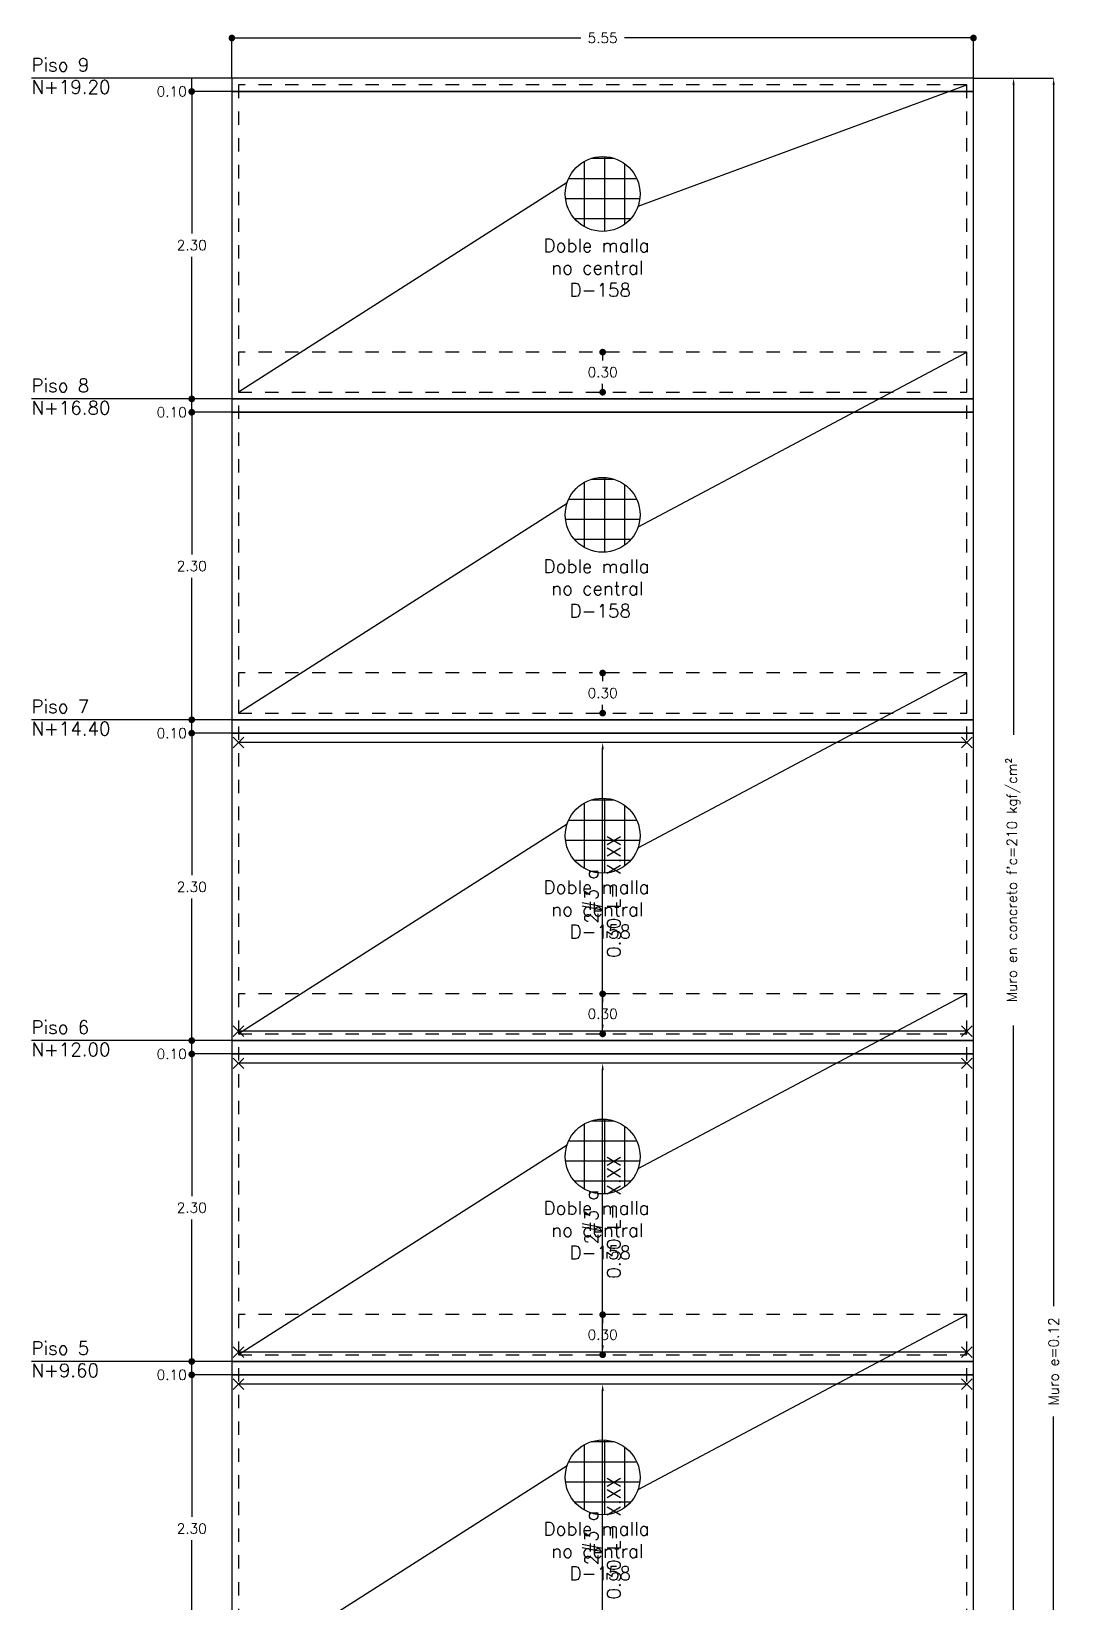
# Model space of a CAD drawing. Header units: millimetres. Extents: x -99999999 to 100000000, y -41 to 20.
# Drawn here: x 77.61 to 85.37, y 7.8 to 19.55 of the extents above; entities that cross this region are included whole.
import ezdxf

# ---------------------------------------------------------------- set-up
doc = ezdxf.new("R2010")
doc.units = ezdxf.units.MM
doc.header["$LTSCALE"] = 0.01
doc.header["$PDMODE"] = 3
doc.linetypes.add('DASHED2', pattern=[0.375, 0.25, -0.125])
for name, color, linetype in [('FC_BORDES', 4, 'Continuous'), ('FC_COTAS', 1, 'Continuous'), ('FC_LINEA CORTE', 1, 'Continuous'), ('FC_MALLA', 3, 'DASHED2'), ('FC_R-80', 11, 'Continuous'), ('FC_REFUERZO', 5, 'Continuous'), ('FC_REFUERZO 2', 1, 'Continuous')]:
    doc.layers.add(name, color=color, linetype=linetype)
doc.styles.add('FC_TEXT1', font='romans.shx')
doc.dimstyles.new('FC_COTAS', dxfattribs={"dimtxt": 0.0015, "dimasz": 0.001, "dimexe": 0, "dimexo": 0, "dimgap": 0.001, "dimtad": 1, "dimtih": 1, "dimtoh": 1, "dimzin": 0, "dimdsep": 46, "dimtxsty": 'FC_TEXT1', "dimblk": 'DOT', "dimcen": 0.09, "dimclrd": 256, "dimclre": 256, "dimclrt": 256, "dimadec": 0, "dimazin": 0, "dimtfac": 1, "dimtix": 1, "dimtmove": 2, "dimatfit": 3, "dimfxl": 1.002, "dimtolj": 1, "dimtzin": 0, "dimlwd": -1, "dimarcsym": 0})
pattern_1 = [(0, (0, 0), (0, 0.003), []), (90, (0, 0), (-0.003, 2e-19), [])]

# ---------------------------------------------------------------- blocks, each defined once
blk = doc.blocks.new('_Dot')
at = {"color": 0, "linetype": 'ByBlock', "lineweight": -2}
blk.add_line((-0.5, 0), (-1, 0), dxfattribs=at)
at = {"color": 0, "linetype": 'ByBlock', "const_width": 0.5}
blk.add_lwpolyline([(-0.25, 0, 1), (0.25, 0, 1)], format="xyb", close=True, dxfattribs=at)
blk = doc.blocks.new('*D601')
at = {"layer": 'Defpoints', "color": 0, "ltscale": 0.6, "transparency": 16777216}
for p in [(78.81, 9.5), (79.11, 9.5), (79.11, 7.2)]:
    blk.add_point(p, dxfattribs=at)
at = {"layer": 'FC_COTAS', "lineweight": -2, "ltscale": 0.6, "transparency": 16777216}
for p, q in [((79.11, 9.5), (78.81, 9.5)), ((79.11, 7.2), (78.81, 7.2))]:
    blk.add_line(p, q, dxfattribs=at)
at = {"layer": 'FC_COTAS', "ltscale": 0.6, "transparency": 16777216}
for p, q in [((78.81, 9.45), (78.81, 8.437)), ((78.81, 7.25), (78.81, 8.262))]:
    blk.add_line(p, q, dxfattribs=at)
at = {"layer": 'FC_COTAS', "ltscale": 0.6, "transparency": 16777216, "xscale": 0.05, "yscale": 0.05, "zscale": 0.05}
for p, rotation in [((78.81, 9.5), 90), ((78.81, 7.2), 270)]:
    blk.add_blockref('_Dot', p, dxfattribs=dict(at, rotation=rotation))
at = {"layer": 'FC_COTAS', "ltscale": 0.6, "transparency": 16777216, "insert": (78.81, 8.35), "char_height": 0.075, "attachment_point": 5, "style": 'FC_TEXT1'}
blk.add_mtext('\\A1;2.30', dxfattribs=at)
blk = doc.blocks.new('*D602')
at = {"layer": 'Defpoints', "color": 0, "ltscale": 0.6, "transparency": 16777216}
for p in [(78.81, 9.6), (79.11, 9.6), (79.11, 9.5)]:
    blk.add_point(p, dxfattribs=at)
at = {"layer": 'FC_COTAS', "lineweight": -2, "ltscale": 0.6, "transparency": 16777216}
for p, q in [((79.11, 9.6), (78.81, 9.6)), ((79.11, 9.5), (78.81, 9.5))]:
    blk.add_line(p, q, dxfattribs=at)
at = {"layer": 'FC_COTAS', "ltscale": 0.6, "transparency": 16777216}
blk.add_line((78.81, 9.5), (78.81, 9.6), dxfattribs=at)
at = {"layer": 'FC_COTAS', "ltscale": 0.6, "transparency": 16777216, "insert": (78.66, 9.5), "char_height": 0.075, "attachment_point": 5, "style": 'FC_TEXT1'}
blk.add_mtext('\\A1;0.10', dxfattribs=at)
blk = doc.blocks.new('*D603')
at = {"layer": 'Defpoints', "color": 0, "ltscale": 0.6, "transparency": 16777216}
for p in [(81.885, 9.95), (81.885, 9.95), (81.885, 9.65)]:
    blk.add_point(p, dxfattribs=at)
at = {"layer": 'FC_COTAS', "ltscale": 0.6, "transparency": 16777216}
for p, q in [((81.885, 9.9), (81.885, 9.8875)), ((81.885, 9.7), (81.885, 9.7125))]:
    blk.add_line(p, q, dxfattribs=at)
at = {"layer": 'FC_COTAS', "ltscale": 0.6, "transparency": 16777216, "xscale": 0.05, "yscale": 0.05, "zscale": 0.05}
for p, rotation in [((81.885, 9.95), 90), ((81.885, 9.65), 270)]:
    blk.add_blockref('_Dot', p, dxfattribs=dict(at, rotation=rotation))
at = {"layer": 'FC_COTAS', "ltscale": 0.6, "transparency": 16777216, "insert": (81.885, 9.8), "char_height": 0.075, "attachment_point": 5, "style": 'FC_TEXT1'}
blk.add_mtext('\\A1;0.30', dxfattribs=at)
blk = doc.blocks.new('*U604')
at = {"layer": 'FC_REFUERZO', "ltscale": 0.9}
h = blk.add_hatch(dxfattribs=at)
h.set_pattern_fill('_USER', color=256, scale=0.003, double=1, pattern_type=0)
h.set_pattern_definition(pattern_1)
edge = h.paths.add_edge_path()
edge.add_arc((0, 0), 0.0056, 0, 360)
at = {"layer": 'FC_BORDES'}
blk.add_circle((0, 0), 0.0056, dxfattribs=at)
at = {"layer": 'FC_LINEA CORTE'}
for points in [[(0.0053, -0.00181), (0.0545, 0.02433)], [(-0.00533, 0.00172), (-0.0545, -0.02967)]]:
    blk.add_lwpolyline(points, dxfattribs=at)
at = {"layer": 'FC_R-80', "ltscale": 0.9, "style": 'FC_TEXT1'}
for tag, p in [('Malla_001', (-0.00351, -0.0087)), ('Malla_002', (-0.00494, -0.01203))]:
    blk.add_attdef(tag, p, '', height=0.002, dxfattribs=at)
blk = doc.blocks.new('*U593')
at = {"color": 0}
blk.add_line((7.317, 0), (0.05, 0), dxfattribs=at)
at = {"layer": 'FC_REFUERZO 2', "ltscale": 0.9}
for p, q in [((-0.003, 0.053), (0.103, -0.053)), ((0.103, 0.053), (-0.003, -0.053)), ((7.37, 0.053), (7.263, -0.053)), ((7.263, 0.053), (7.37, -0.053))]:
    blk.add_line(p, q, dxfattribs=at)
blk = doc.blocks.new('*D605')
at = {"layer": 'Defpoints', "color": 0, "ltscale": 0.6, "transparency": 16777216}
for p in [(81.885, 9.43), (81.885, 9.43), (81.885, 7.27)]:
    blk.add_point(p, dxfattribs=at)
at = {"layer": 'FC_COTAS', "ltscale": 0.6, "transparency": 16777216}
blk.add_line((81.885, 7.32), (81.885, 9.38), dxfattribs=at)
for points in [[(81.877, 9.38), (81.893, 9.38), (81.885, 9.43)], [(81.877, 7.32), (81.893, 7.32), (81.885, 7.27)]]:
    blk.add_solid(points, dxfattribs=at)
blk = doc.blocks.new('*D606')
at = {"layer": 'Defpoints', "color": 0, "ltscale": 0.6, "transparency": 16777216}
for p in [(78.81, 11.9), (79.11, 11.9), (79.11, 9.6)]:
    blk.add_point(p, dxfattribs=at)
at = {"layer": 'FC_COTAS', "lineweight": -2, "ltscale": 0.6, "transparency": 16777216}
for p, q in [((79.11, 11.9), (78.81, 11.9)), ((79.11, 9.6), (78.81, 9.6))]:
    blk.add_line(p, q, dxfattribs=at)
at = {"layer": 'FC_COTAS', "ltscale": 0.6, "transparency": 16777216}
for p, q in [((78.81, 11.85), (78.81, 10.837)), ((78.81, 9.65), (78.81, 10.662))]:
    blk.add_line(p, q, dxfattribs=at)
at = {"layer": 'FC_COTAS', "ltscale": 0.6, "transparency": 16777216, "xscale": 0.05, "yscale": 0.05, "zscale": 0.05}
for p, rotation in [((78.81, 11.9), 90), ((78.81, 9.6), 270)]:
    blk.add_blockref('_Dot', p, dxfattribs=dict(at, rotation=rotation))
at = {"layer": 'FC_COTAS', "ltscale": 0.6, "transparency": 16777216, "insert": (78.81, 10.75), "char_height": 0.075, "attachment_point": 5, "style": 'FC_TEXT1'}
blk.add_mtext('\\A1;2.30', dxfattribs=at)
blk = doc.blocks.new('*D607')
at = {"layer": 'Defpoints', "color": 0, "ltscale": 0.6, "transparency": 16777216}
for p in [(78.81, 12), (79.11, 12), (79.11, 11.9)]:
    blk.add_point(p, dxfattribs=at)
at = {"layer": 'FC_COTAS', "lineweight": -2, "ltscale": 0.6, "transparency": 16777216}
for p, q in [((79.11, 12), (78.81, 12)), ((79.11, 11.9), (78.81, 11.9))]:
    blk.add_line(p, q, dxfattribs=at)
at = {"layer": 'FC_COTAS', "ltscale": 0.6, "transparency": 16777216}
blk.add_line((78.81, 11.9), (78.81, 12), dxfattribs=at)
at = {"layer": 'FC_COTAS', "ltscale": 0.6, "transparency": 16777216, "insert": (78.66, 11.9), "char_height": 0.075, "attachment_point": 5, "style": 'FC_TEXT1'}
blk.add_mtext('\\A1;0.10', dxfattribs=at)
blk = doc.blocks.new('*D608')
at = {"layer": 'Defpoints', "color": 0, "ltscale": 0.6, "transparency": 16777216}
for p in [(81.885, 12.35), (81.885, 12.35), (81.885, 12.05)]:
    blk.add_point(p, dxfattribs=at)
at = {"layer": 'FC_COTAS', "ltscale": 0.6, "transparency": 16777216}
for p, q in [((81.885, 12.3), (81.885, 12.2875)), ((81.885, 12.1), (81.885, 12.1125))]:
    blk.add_line(p, q, dxfattribs=at)
at = {"layer": 'FC_COTAS', "ltscale": 0.6, "transparency": 16777216, "xscale": 0.05, "yscale": 0.05, "zscale": 0.05}
for p, rotation in [((81.885, 12.35), 90), ((81.885, 12.05), 270)]:
    blk.add_blockref('_Dot', p, dxfattribs=dict(at, rotation=rotation))
at = {"layer": 'FC_COTAS', "ltscale": 0.6, "transparency": 16777216, "insert": (81.885, 12.2), "char_height": 0.075, "attachment_point": 5, "style": 'FC_TEXT1'}
blk.add_mtext('\\A1;0.30', dxfattribs=at)
blk = doc.blocks.new('*D609')
at = {"layer": 'Defpoints', "color": 0, "ltscale": 0.6, "transparency": 16777216}
for p in [(81.885, 11.83), (81.885, 11.83), (81.885, 9.67)]:
    blk.add_point(p, dxfattribs=at)
at = {"layer": 'FC_COTAS', "ltscale": 0.6, "transparency": 16777216}
blk.add_line((81.885, 9.72), (81.885, 11.78), dxfattribs=at)
for points in [[(81.877, 11.78), (81.893, 11.78), (81.885, 11.83)], [(81.877, 9.72), (81.893, 9.72), (81.885, 9.67)]]:
    blk.add_solid(points, dxfattribs=at)
blk = doc.blocks.new('*D610')
at = {"layer": 'Defpoints', "color": 0, "ltscale": 0.6, "transparency": 16777216}
for p in [(78.81, 14.3), (79.11, 14.3), (79.11, 12)]:
    blk.add_point(p, dxfattribs=at)
at = {"layer": 'FC_COTAS', "lineweight": -2, "ltscale": 0.6, "transparency": 16777216}
for p, q in [((79.11, 14.3), (78.81, 14.3)), ((79.11, 12), (78.81, 12))]:
    blk.add_line(p, q, dxfattribs=at)
at = {"layer": 'FC_COTAS', "ltscale": 0.6, "transparency": 16777216}
for p, q in [((78.81, 14.25), (78.81, 13.237)), ((78.81, 12.05), (78.81, 13.062))]:
    blk.add_line(p, q, dxfattribs=at)
at = {"layer": 'FC_COTAS', "ltscale": 0.6, "transparency": 16777216, "xscale": 0.05, "yscale": 0.05, "zscale": 0.05}
for p, rotation in [((78.81, 14.3), 90), ((78.81, 12), 270)]:
    blk.add_blockref('_Dot', p, dxfattribs=dict(at, rotation=rotation))
at = {"layer": 'FC_COTAS', "ltscale": 0.6, "transparency": 16777216, "insert": (78.81, 13.15), "char_height": 0.075, "attachment_point": 5, "style": 'FC_TEXT1'}
blk.add_mtext('\\A1;2.30', dxfattribs=at)
blk = doc.blocks.new('*D611')
at = {"layer": 'Defpoints', "color": 0, "ltscale": 0.6, "transparency": 16777216}
for p in [(78.81, 14.4), (79.11, 14.4), (79.11, 14.3)]:
    blk.add_point(p, dxfattribs=at)
at = {"layer": 'FC_COTAS', "lineweight": -2, "ltscale": 0.6, "transparency": 16777216}
for p, q in [((79.11, 14.4), (78.81, 14.4)), ((79.11, 14.3), (78.81, 14.3))]:
    blk.add_line(p, q, dxfattribs=at)
at = {"layer": 'FC_COTAS', "ltscale": 0.6, "transparency": 16777216}
blk.add_line((78.81, 14.3), (78.81, 14.4), dxfattribs=at)
at = {"layer": 'FC_COTAS', "ltscale": 0.6, "transparency": 16777216, "insert": (78.66, 14.3), "char_height": 0.075, "attachment_point": 5, "style": 'FC_TEXT1'}
blk.add_mtext('\\A1;0.10', dxfattribs=at)
blk = doc.blocks.new('*D612')
at = {"layer": 'Defpoints', "color": 0, "ltscale": 0.6, "transparency": 16777216}
for p in [(81.885, 14.75), (81.885, 14.75), (81.885, 14.45)]:
    blk.add_point(p, dxfattribs=at)
at = {"layer": 'FC_COTAS', "ltscale": 0.6, "transparency": 16777216}
for p, q in [((81.885, 14.7), (81.885, 14.6875)), ((81.885, 14.5), (81.885, 14.5125))]:
    blk.add_line(p, q, dxfattribs=at)
at = {"layer": 'FC_COTAS', "ltscale": 0.6, "transparency": 16777216, "xscale": 0.05, "yscale": 0.05, "zscale": 0.05}
for p, rotation in [((81.885, 14.75), 90), ((81.885, 14.45), 270)]:
    blk.add_blockref('_Dot', p, dxfattribs=dict(at, rotation=rotation))
at = {"layer": 'FC_COTAS', "ltscale": 0.6, "transparency": 16777216, "insert": (81.885, 14.6), "char_height": 0.075, "attachment_point": 5, "style": 'FC_TEXT1'}
blk.add_mtext('\\A1;0.30', dxfattribs=at)
blk = doc.blocks.new('*D613')
at = {"layer": 'Defpoints', "color": 0, "ltscale": 0.6, "transparency": 16777216}
for p in [(81.885, 14.23), (81.885, 14.23), (81.885, 12.07)]:
    blk.add_point(p, dxfattribs=at)
at = {"layer": 'FC_COTAS', "ltscale": 0.6, "transparency": 16777216}
blk.add_line((81.885, 12.12), (81.885, 14.18), dxfattribs=at)
for points in [[(81.877, 14.18), (81.893, 14.18), (81.885, 14.23)], [(81.877, 12.12), (81.893, 12.12), (81.885, 12.07)]]:
    blk.add_solid(points, dxfattribs=at)
blk = doc.blocks.new('*D614')
at = {"layer": 'Defpoints', "color": 0, "ltscale": 0.6, "transparency": 16777216}
for p in [(78.81, 16.7), (79.11, 16.7), (79.11, 14.4)]:
    blk.add_point(p, dxfattribs=at)
at = {"layer": 'FC_COTAS', "lineweight": -2, "ltscale": 0.6, "transparency": 16777216}
for p, q in [((79.11, 16.7), (78.81, 16.7)), ((79.11, 14.4), (78.81, 14.4))]:
    blk.add_line(p, q, dxfattribs=at)
at = {"layer": 'FC_COTAS', "ltscale": 0.6, "transparency": 16777216}
for p, q in [((78.81, 16.65), (78.81, 15.637)), ((78.81, 14.45), (78.81, 15.462))]:
    blk.add_line(p, q, dxfattribs=at)
at = {"layer": 'FC_COTAS', "ltscale": 0.6, "transparency": 16777216, "xscale": 0.05, "yscale": 0.05, "zscale": 0.05}
for p, rotation in [((78.81, 16.7), 90), ((78.81, 14.4), 270)]:
    blk.add_blockref('_Dot', p, dxfattribs=dict(at, rotation=rotation))
at = {"layer": 'FC_COTAS', "ltscale": 0.6, "transparency": 16777216, "insert": (78.81, 15.55), "char_height": 0.075, "attachment_point": 5, "style": 'FC_TEXT1'}
blk.add_mtext('\\A1;2.30', dxfattribs=at)
blk = doc.blocks.new('*D615')
at = {"layer": 'Defpoints', "color": 0, "ltscale": 0.6, "transparency": 16777216}
for p in [(78.81, 16.8), (79.11, 16.8), (79.11, 16.7)]:
    blk.add_point(p, dxfattribs=at)
at = {"layer": 'FC_COTAS', "lineweight": -2, "ltscale": 0.6, "transparency": 16777216}
for p, q in [((79.11, 16.8), (78.81, 16.8)), ((79.11, 16.7), (78.81, 16.7))]:
    blk.add_line(p, q, dxfattribs=at)
at = {"layer": 'FC_COTAS', "ltscale": 0.6, "transparency": 16777216}
blk.add_line((78.81, 16.7), (78.81, 16.8), dxfattribs=at)
at = {"layer": 'FC_COTAS', "ltscale": 0.6, "transparency": 16777216, "insert": (78.66, 16.7), "char_height": 0.075, "attachment_point": 5, "style": 'FC_TEXT1'}
blk.add_mtext('\\A1;0.10', dxfattribs=at)
blk = doc.blocks.new('*D616')
at = {"layer": 'Defpoints', "color": 0, "ltscale": 0.6, "transparency": 16777216}
for p in [(81.885, 17.15), (81.885, 17.15), (81.885, 16.85)]:
    blk.add_point(p, dxfattribs=at)
at = {"layer": 'FC_COTAS', "ltscale": 0.6, "transparency": 16777216}
for p, q in [((81.885, 17.1), (81.885, 17.0875)), ((81.885, 16.9), (81.885, 16.9125))]:
    blk.add_line(p, q, dxfattribs=at)
at = {"layer": 'FC_COTAS', "ltscale": 0.6, "transparency": 16777216, "xscale": 0.05, "yscale": 0.05, "zscale": 0.05}
for p, rotation in [((81.885, 17.15), 90), ((81.885, 16.85), 270)]:
    blk.add_blockref('_Dot', p, dxfattribs=dict(at, rotation=rotation))
at = {"layer": 'FC_COTAS', "ltscale": 0.6, "transparency": 16777216, "insert": (81.885, 17), "char_height": 0.075, "attachment_point": 5, "style": 'FC_TEXT1'}
blk.add_mtext('\\A1;0.30', dxfattribs=at)
blk = doc.blocks.new('*D617')
at = {"layer": 'Defpoints', "color": 0, "ltscale": 0.6, "transparency": 16777216}
for p in [(84.66, 19.5), (79.11, 19.2), (84.66, 19.2)]:
    blk.add_point(p, dxfattribs=at)
at = {"layer": 'FC_COTAS', "lineweight": -2, "ltscale": 0.6, "transparency": 16777216}
for p, q in [((79.11, 19.2), (79.11, 19.5)), ((84.66, 19.2), (84.66, 19.5))]:
    blk.add_line(p, q, dxfattribs=at)
at = {"layer": 'FC_COTAS', "ltscale": 0.6, "transparency": 16777216}
for p, q in [((79.16, 19.5), (81.721, 19.5)), ((84.61, 19.5), (82.049, 19.5))]:
    blk.add_line(p, q, dxfattribs=at)
at = {"layer": 'FC_COTAS', "ltscale": 0.6, "transparency": 16777216, "xscale": 0.05, "yscale": 0.05, "zscale": 0.05, "rotation": 180}
blk.add_blockref('_Dot', (79.11, 19.5), dxfattribs=at)
at = {"layer": 'FC_COTAS', "ltscale": 0.6, "transparency": 16777216, "xscale": 0.05, "yscale": 0.05, "zscale": 0.05}
blk.add_blockref('_Dot', (84.66, 19.5), dxfattribs=at)
at = {"layer": 'FC_COTAS', "ltscale": 0.6, "transparency": 16777216, "insert": (81.885, 19.5), "char_height": 0.075, "attachment_point": 5, "style": 'FC_TEXT1'}
blk.add_mtext('\\A1;5.55', dxfattribs=at)
blk = doc.blocks.new('*D618')
at = {"layer": 'Defpoints', "color": 0, "ltscale": 0.6, "transparency": 16777216}
for p in [(78.81, 19.1), (79.11, 19.1), (79.11, 16.8)]:
    blk.add_point(p, dxfattribs=at)
at = {"layer": 'FC_COTAS', "lineweight": -2, "ltscale": 0.6, "transparency": 16777216}
for p, q in [((79.11, 19.1), (78.81, 19.1)), ((79.11, 16.8), (78.81, 16.8))]:
    blk.add_line(p, q, dxfattribs=at)
at = {"layer": 'FC_COTAS', "ltscale": 0.6, "transparency": 16777216}
for p, q in [((78.81, 19.05), (78.81, 18.037)), ((78.81, 16.85), (78.81, 17.862))]:
    blk.add_line(p, q, dxfattribs=at)
at = {"layer": 'FC_COTAS', "ltscale": 0.6, "transparency": 16777216, "xscale": 0.05, "yscale": 0.05, "zscale": 0.05}
for p, rotation in [((78.81, 19.1), 90), ((78.81, 16.8), 270)]:
    blk.add_blockref('_Dot', p, dxfattribs=dict(at, rotation=rotation))
at = {"layer": 'FC_COTAS', "ltscale": 0.6, "transparency": 16777216, "insert": (78.81, 17.95), "char_height": 0.075, "attachment_point": 5, "style": 'FC_TEXT1'}
blk.add_mtext('\\A1;2.30', dxfattribs=at)
blk = doc.blocks.new('*D619')
at = {"layer": 'Defpoints', "color": 0, "ltscale": 0.6, "transparency": 16777216}
for p in [(78.81, 19.2), (79.11, 19.2), (79.11, 19.1)]:
    blk.add_point(p, dxfattribs=at)
at = {"layer": 'FC_COTAS', "lineweight": -2, "ltscale": 0.6, "transparency": 16777216}
for p, q in [((79.11, 19.2), (78.81, 19.2)), ((79.11, 19.1), (78.81, 19.1))]:
    blk.add_line(p, q, dxfattribs=at)
at = {"layer": 'FC_COTAS', "ltscale": 0.6, "transparency": 16777216}
blk.add_line((78.81, 19.1), (78.81, 19.2), dxfattribs=at)
at = {"layer": 'FC_COTAS', "ltscale": 0.6, "transparency": 16777216, "insert": (78.66, 19.1), "char_height": 0.075, "attachment_point": 5, "style": 'FC_TEXT1'}
blk.add_mtext('\\A1;0.10', dxfattribs=at)
blk = doc.blocks.new('*U620')
at = {"layer": 'FC_REFUERZO', "ltscale": 0.9}
h = blk.add_hatch(dxfattribs=at)
h.set_pattern_fill('_USER', color=256, scale=0.003, double=1, pattern_type=0)
h.set_pattern_definition(pattern_1)
edge = h.paths.add_edge_path()
edge.add_arc((0, 0), 0.0056, 0, 360)
at = {"layer": 'FC_BORDES'}
blk.add_circle((0, 0), 0.0056, dxfattribs=at)
at = {"layer": 'FC_LINEA CORTE'}
for points in [[(0.0053, -0.00181), (0.0545, 0.01633)], [(-0.00533, 0.00172), (-0.0545, -0.02967)]]:
    blk.add_lwpolyline(points, dxfattribs=at)
at = {"layer": 'FC_R-80', "ltscale": 0.9, "style": 'FC_TEXT1'}
for tag, p in [('Malla_001', (-0.00351, -0.0087)), ('Malla_002', (-0.00494, -0.01203))]:
    blk.add_attdef(tag, p, '', height=0.002, dxfattribs=at)
blk = doc.blocks.new('*D622')
at = {"layer": 'Defpoints', "color": 0, "ltscale": 0.6, "transparency": 16777216}
for p in [(84.66, 19.2), (84.96, 19.2), (84.66, 7.2)]:
    blk.add_point(p, dxfattribs=at)
at = {"layer": 'FC_COTAS', "lineweight": -2, "ltscale": 0.6, "transparency": 16777216}
for p, q in [((84.66, 19.2), (84.96, 19.2)), ((84.66, 7.2), (84.96, 7.2))]:
    blk.add_line(p, q, dxfattribs=at)
at = {"layer": 'FC_COTAS', "ltscale": 0.6, "transparency": 16777216}
for p, q in [((84.96, 19.15), (84.96, 14.288)), ((84.96, 7.25), (84.96, 12.113))]:
    blk.add_line(p, q, dxfattribs=at)
for points in [[(84.952, 19.15), (84.968, 19.15), (84.96, 19.2)], [(84.952, 7.25), (84.968, 7.25), (84.96, 7.2)]]:
    blk.add_solid(points, dxfattribs=at)
at = {"layer": 'FC_COTAS', "color": 11, "ltscale": 0.6, "transparency": 16777216, "insert": (84.96, 13.2), "char_height": 0.075, "attachment_point": 5, "rotation": 90, "style": 'FC_TEXT1'}
blk.add_mtext("\\A1;Muro en concreto f'c=210 kgf/cm²", dxfattribs=at)
blk = doc.blocks.new('*D623')
at = {"layer": 'Defpoints', "color": 0, "ltscale": 0.6, "transparency": 16777216}
for p in [(84.66, 19.2), (85.26, 19.2), (84.66, 0)]:
    blk.add_point(p, dxfattribs=at)
at = {"layer": 'FC_COTAS', "lineweight": -2, "ltscale": 0.6, "transparency": 16777216}
for p, q in [((84.66, 19.2), (85.26, 19.2)), ((84.66, 0), (85.26, 0))]:
    blk.add_line(p, q, dxfattribs=at)
at = {"layer": 'FC_COTAS', "ltscale": 0.6, "transparency": 16777216}
for p, q in [((85.26, 19.15), (85.26, 10.013)), ((85.26, 0.05), (85.26, 9.188))]:
    blk.add_line(p, q, dxfattribs=at)
for points in [[(85.252, 19.15), (85.268, 19.15), (85.26, 19.2)], [(85.252, 0.05), (85.268, 0.05), (85.26, 0)]]:
    blk.add_solid(points, dxfattribs=at)
at = {"layer": 'FC_COTAS', "color": 11, "ltscale": 0.6, "transparency": 16777216, "insert": (85.26, 9.6), "char_height": 0.075, "attachment_point": 5, "rotation": 90, "style": 'FC_TEXT1'}
blk.add_mtext('\\A1;Muro e=0.12', dxfattribs=at)

msp = doc.modelspace()

# ---------------------------------------------------------------- linework, layer by layer
at = {"layer": 'FC_BORDES', "ltscale": 0.9}
for points in [[(79.11, 16.8), (84.66, 16.8), (84.66, 19.2), (79.11, 19.2)], [(79.11, 19.1), (84.66, 19.1)], [(79.11, 14.4), (84.66, 14.4), (84.66, 16.8), (79.11, 16.8)], [(79.11, 16.7), (84.66, 16.7)], [(79.11, 12), (84.66, 12), (84.66, 14.4), (79.11, 14.4)], [(79.11, 14.3), (84.66, 14.3)], [(79.11, 9.6), (84.66, 9.6), (84.66, 12), (79.11, 12)], [(79.11, 11.9), (84.66, 11.9)], [(79.11, 7.2), (84.66, 7.2), (84.66, 9.6), (79.11, 9.6)], [(79.11, 9.5), (84.66, 9.5)]]:
    msp.add_lwpolyline(points, close=True, dxfattribs=at)
at = {"layer": 'FC_LINEA CORTE', "ltscale": 0.35}
for p, q in [((79.11, 19.2), (77.61, 19.2)), ((79.11, 16.8), (77.61, 16.8)), ((79.11, 14.4), (77.61, 14.4)), ((79.11, 12), (77.61, 12)), ((79.11, 9.6), (77.61, 9.6))]:
    msp.add_line(p, q, dxfattribs=at)
at = {"layer": 'FC_MALLA', "ltscale": 0.35}
for points in [[(79.16, 16.85), (84.61, 16.85), (84.61, 19.15), (79.16, 19.15)], [(79.16, 14.45), (84.61, 14.45), (84.61, 17.15), (79.16, 17.15)], [(79.16, 12.05), (84.61, 12.05), (84.61, 14.75), (79.16, 14.75)], [(79.16, 9.65), (84.61, 9.65), (84.61, 12.35), (79.16, 12.35)], [(79.16, 7.25), (84.61, 7.25), (84.61, 9.95), (79.16, 9.95)]]:
    msp.add_lwpolyline(points, close=True, dxfattribs=at)

# ---------------------------------------------------------------- block references
at = {"layer": 'FC_MALLA', "ltscale": 0.6}
ref = msp.add_blockref('*U620', (81.885, 18.333), dxfattribs=dict(at, xscale=50, yscale=50, zscale=50))
ref.add_attrib('Malla_001', 'Doble malla', (81.443, 17.898), dxfattribs={"layer": 'FC_R-80', "ltscale": 0.9, "height": 0.1, "style": 'FC_TEXT1'})
ref.add_attrib('Malla_002', 'no central', (81.5, 17.732), dxfattribs={"layer": 'FC_R-80', "ltscale": 0.9, "height": 0.1, "style": 'FC_TEXT1'})
ref.add_attrib('Malla_003', 'D-158', (81.638, 17.565), dxfattribs={"layer": 'FC_R-80', "ltscale": 0.9, "height": 0.1, "style": 'FC_TEXT1'})
ref = msp.add_blockref('*U604', (81.885, 15.933), dxfattribs=dict(at, xscale=50, yscale=50, zscale=50))
ref.add_attrib('Malla_001', 'Doble malla', (81.443, 15.498), dxfattribs={"layer": 'FC_R-80', "ltscale": 0.9, "height": 0.1, "style": 'FC_TEXT1'})
ref.add_attrib('Malla_002', 'no central', (81.5, 15.332), dxfattribs={"layer": 'FC_R-80', "ltscale": 0.9, "height": 0.1, "style": 'FC_TEXT1'})
ref.add_attrib('Malla_003', 'D-158', (81.638, 15.165), dxfattribs={"layer": 'FC_R-80', "ltscale": 0.9, "height": 0.1, "style": 'FC_TEXT1'})
ref = msp.add_blockref('*U604', (81.885, 13.533), dxfattribs=dict(at, xscale=50, yscale=50, zscale=50))
ref.add_attrib('Malla_001', 'Doble malla', (81.443, 13.098), dxfattribs={"layer": 'FC_R-80', "ltscale": 0.9, "height": 0.1, "style": 'FC_TEXT1'})
ref.add_attrib('Malla_002', 'no central', (81.5, 12.932), dxfattribs={"layer": 'FC_R-80', "ltscale": 0.9, "height": 0.1, "style": 'FC_TEXT1'})
ref.add_attrib('Malla_003', 'D-158', (81.638, 12.765), dxfattribs={"layer": 'FC_R-80', "ltscale": 0.9, "height": 0.1, "style": 'FC_TEXT1'})
ref = msp.add_blockref('*U604', (81.885, 11.133), dxfattribs=dict(at, xscale=50, yscale=50, zscale=50))
ref.add_attrib('Malla_001', 'Doble malla', (81.443, 10.698), dxfattribs={"layer": 'FC_R-80', "ltscale": 0.9, "height": 0.1, "style": 'FC_TEXT1'})
ref.add_attrib('Malla_002', 'no central', (81.5, 10.532), dxfattribs={"layer": 'FC_R-80', "ltscale": 0.9, "height": 0.1, "style": 'FC_TEXT1'})
ref.add_attrib('Malla_003', 'D-158', (81.638, 10.365), dxfattribs={"layer": 'FC_R-80', "ltscale": 0.9, "height": 0.1, "style": 'FC_TEXT1'})
ref = msp.add_blockref('*U604', (81.885, 8.733), dxfattribs=dict(at, xscale=50, yscale=50, zscale=50))
ref.add_attrib('Malla_001', 'Doble malla', (81.443, 8.298), dxfattribs={"layer": 'FC_R-80', "ltscale": 0.9, "height": 0.1, "style": 'FC_TEXT1'})
ref.add_attrib('Malla_002', 'no central', (81.5, 8.132), dxfattribs={"layer": 'FC_R-80', "ltscale": 0.9, "height": 0.1, "style": 'FC_TEXT1'})
ref.add_attrib('Malla_003', 'D-158', (81.638, 7.965), dxfattribs={"layer": 'FC_R-80', "ltscale": 0.9, "height": 0.1, "style": 'FC_TEXT1'})
at = {"layer": 'FC_REFUERZO', "ltscale": 0.6, "xscale": 0.75, "yscale": 0.75, "zscale": 0.75}
for p in [(79.122, 14.23), (79.122, 12.07), (79.122, 11.83), (79.122, 9.67), (79.122, 9.43)]:
    msp.add_blockref('*U593', p, dxfattribs=at)

# ---------------------------------------------------------------- texts
at = {"layer": 'FC_R-80', "ltscale": 0.6, "char_height": 0.1, "width": 0.75, "attachment_point": 1, "style": 'FC_TEXT1'}
for s, insert in [('Piso 9^M^JN+19.20', (77.61, 19.35)), ('Piso 8^M^JN+16.80', (77.61, 16.95)), ('Piso 7^M^JN+14.40', (77.61, 14.55)), ('Piso 6^M^JN+12.00', (77.61, 12.15)), ('Piso 5^M^JN+9.60', (77.61, 9.75))]:
    msp.add_mtext(s, dxfattribs=dict(at, insert=insert))
at = {"layer": 'FC_R-80', "ltscale": 0.6, "char_height": 0.1, "width": 1.2, "attachment_point": 5, "rotation": 90, "style": 'FC_TEXT1'}
for insert in [(81.885, 13.08), (81.885, 10.68), (81.885, 8.28)]:
    msp.add_mtext('2#3 a^M^J0.30 L= X.XX', dxfattribs=dict(at, insert=insert))

# ---------------------------------------------------------------- dimensions: what is measured, and where the dimension line sits
at = {"layer": 'FC_COTAS', "ltscale": 0.6}
dim = msp.add_linear_dim(base=(84.66, 19.5), p1=(79.11, 19.2), p2=(84.66, 19.2), dimstyle='FC_COTAS', override={"dimscale": 0, "dimtxt": 0.0015, "dimasz": 0.001, "dimblk1": 'Dot', "dimblk2": 'Dot', "dimsah": 1, "dimtix": 1, "dimtofl": 1, "dimtmove": 2, "dimatfit": 3}, dxfattribs=at)
dim.commit()
dim.dimension.update_dxf_attribs({"geometry": '*D617', "text_midpoint": (81.885, 19.5), "dimtype": 128})
for base, p1, p2, picture, middle in [((78.81, 19.2), (79.11, 19.1), (79.11, 19.2), '*D619', (78.66, 19.1)), ((78.81, 19.1), (79.11, 16.8), (79.11, 19.1), '*D618', (78.81, 17.95)), ((81.885, 17.15), (81.885, 16.85), (81.885, 17.15), '*D616', (81.885, 17)), ((78.81, 16.8), (79.11, 16.7), (79.11, 16.8), '*D615', (78.66, 16.7)), ((78.81, 16.7), (79.11, 14.4), (79.11, 16.7), '*D614', (78.81, 15.55)), ((81.885, 14.75), (81.885, 14.45), (81.885, 14.75), '*D612', (81.885, 14.6)), ((78.81, 14.4), (79.11, 14.3), (79.11, 14.4), '*D611', (78.66, 14.3)), ((78.81, 14.3), (79.11, 12), (79.11, 14.3), '*D610', (78.81, 13.15)), ((81.885, 12.35), (81.885, 12.05), (81.885, 12.35), '*D608', (81.885, 12.2)), ((78.81, 12), (79.11, 11.9), (79.11, 12), '*D607', (78.66, 11.9)), ((78.81, 11.9), (79.11, 9.6), (79.11, 11.9), '*D606', (78.81, 10.75)), ((81.885, 9.95), (81.885, 9.65), (81.885, 9.95), '*D603', (81.885, 9.8)), ((78.81, 9.6), (79.11, 9.5), (79.11, 9.6), '*D602', (78.66, 9.5)), ((78.81, 9.5), (79.11, 7.2), (79.11, 9.5), '*D601', (78.81, 8.35))]:
    dim = msp.add_linear_dim(base=base, p1=p1, p2=p2, angle=90, dimstyle='FC_COTAS', override={"dimscale": 0, "dimtxt": 0.0015, "dimasz": 0.001, "dimblk1": 'Dot', "dimblk2": 'Dot', "dimsah": 1, "dimtix": 1, "dimtofl": 1, "dimtmove": 2, "dimatfit": 3}, dxfattribs=at)
    dim.commit()
    dim.dimension.update_dxf_attribs({"geometry": picture, "text_midpoint": middle, "dimtype": 128})
for base, p1, text, picture, middle in [((84.96, 19.2), (84.66, 7.2), "Muro en concreto f'c=210 kgf/cm²", '*D622', (84.96, 13.2)), ((85.26, 19.2), (84.66, 0), 'Muro e=0.12', '*D623', (85.26, 9.6))]:
    dim = msp.add_linear_dim(base=base, p1=p1, p2=(84.66, 19.2), angle=90, text=text, dimstyle='FC_COTAS', override={"dimscale": 0, "dimtxt": 0.0015, "dimasz": 0.001, "dimtxsty": 'FC_TEXT1', "dimsah": 1, "dimclrt": 11, "dimtix": 1, "dimtofl": 1, "dimtmove": 2, "dimatfit": 3}, dxfattribs=at)
    dim.commit()
    dim.dimension.update_dxf_attribs({"geometry": picture, "text_midpoint": middle, "dimtype": 128, "text_rotation": 90})
for base, p1, p2, picture, middle in [((81.885, 14.23), (81.885, 12.07), (81.885, 14.23), '*D613', (81.885, 13.08)), ((81.885, 11.83), (81.885, 9.67), (81.885, 11.83), '*D609', (81.885, 10.68)), ((81.885, 9.43), (81.885, 7.27), (81.885, 9.43), '*D605', (81.885, 8.28))]:
    dim = msp.add_linear_dim(base=base, p1=p1, p2=p2, angle=90, text=' ', dimstyle='FC_COTAS', override={"dimscale": 0, "dimtxt": 0.1, "dimasz": 0.001, "dimsah": 1, "dimtix": 0, "dimtofl": 1, "dimtmove": 2, "dimatfit": 3}, dxfattribs=at)
    dim.commit()
    dim.dimension.update_dxf_attribs({"geometry": picture, "text_midpoint": middle, "dimtype": 128})

doc.saveas('drawing.dxf')
